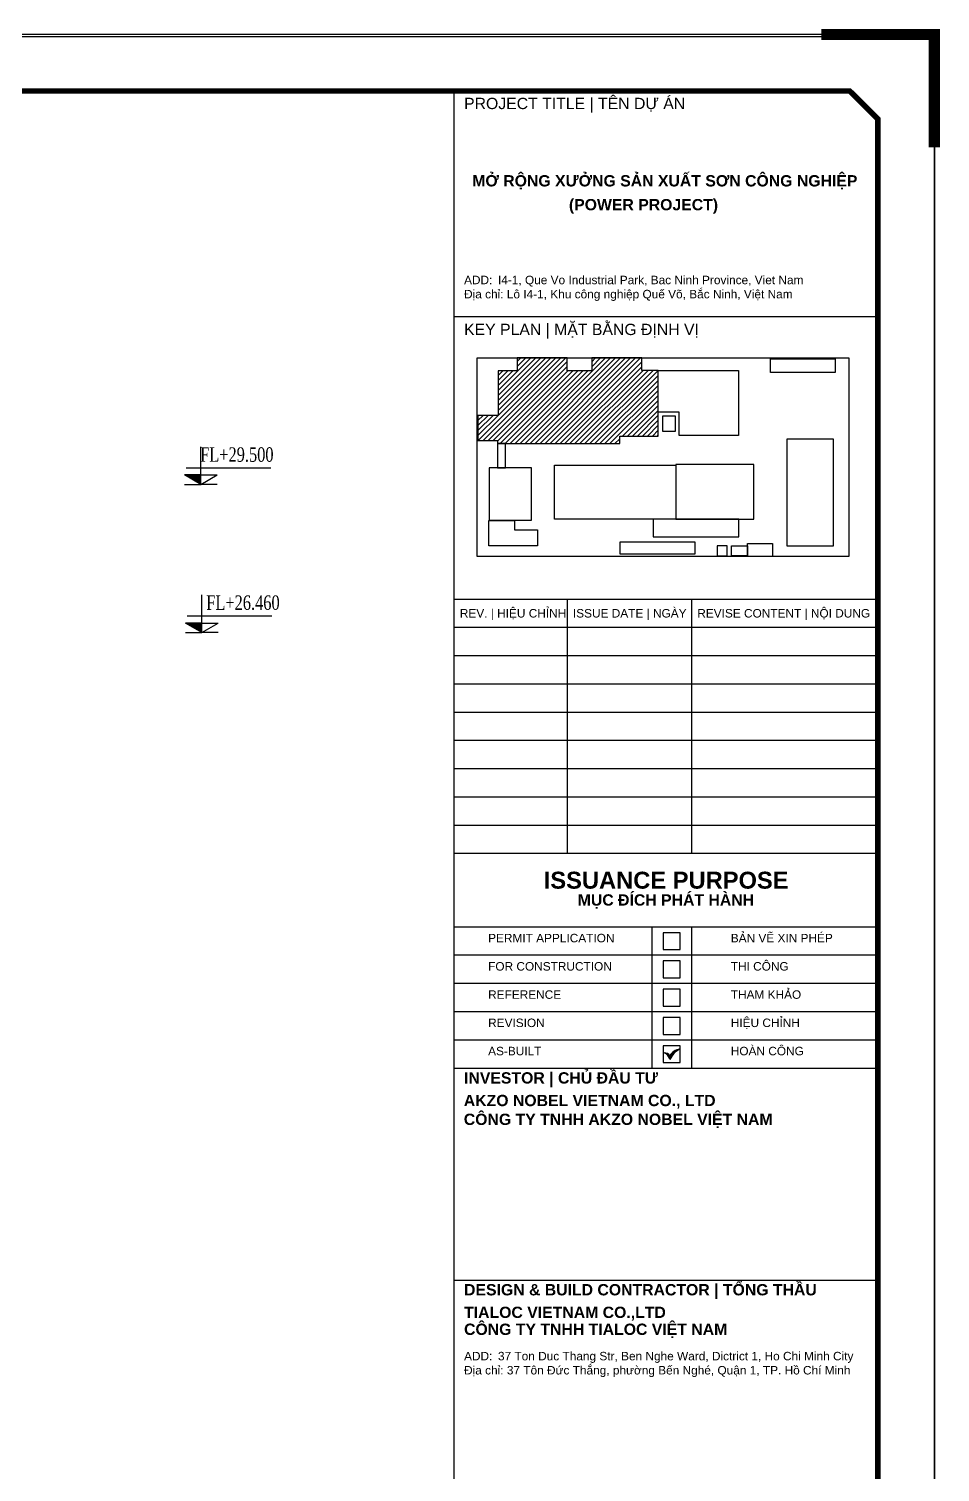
# Model space of a CAD drawing. Header units: inches. Extents: x 340055 to 349452, y -34649 to -30845.
# Drawn here: x 348814.3 to 349001.2, y -32056.7 to -31760.4 of the extents above; entities that cross this region are included whole.
import ezdxf

# ---------------------------------------------------------------- set-up
doc = ezdxf.new("R2010")
doc.units = ezdxf.units.IN
doc.header["$MEASUREMENT"] = 0
for name, color, linetype in [('250', 250, 'Continuous'), ('3', 3, 'Continuous'), ('NET IN', 3, 'Continuous')]:
    doc.layers.add(name, color=color, linetype=linetype)
for name, color, linetype, lineweight in [('TL-TIILE BLOCK A2$0$TL-TITLE BLOCK - TEXT @ 1', 7, 'Continuous', 25), ('TL-TIILE BLOCK A2$0$TL-TITLE BLOCK 1', 7, 'Continuous', 50), ('TL-TIILE BLOCK A2$0$TL-TITLE BLOCK 2', 7, 'Continuous', 25), ('TL-TITLE BLOCK - TEXT', 7, 'Continuous', 25)]:
    doc.layers.add(name, color=color, linetype=linetype, lineweight=lineweight)
doc.styles.add('TL-TIILE BLOCK A2$0$MEP-TEXT T.BLOCK 1', font='arial.ttf', dxfattribs={"height": 1.5})
doc.styles.add('TL-TIILE BLOCK A2$0$MEP-TEXT T.BLOCK 2', font='arial.ttf')
doc.styles.add('TL-TIILE BLOCK A2$0$MEP-TEXT T.BLOCK 3', font='arial.ttf', dxfattribs={"height": 3})
doc.styles.add('vntimeh.shx', font='vntimeh.shx', dxfattribs={"width": 0.8, "bigfont": 'bigfont.shx'})

# ---------------------------------------------------------------- blocks, each defined once
blk = doc.blocks.new('cos')
at = {"color": 8}
for p, q in [((0, -3.638e-12), (0, 7.823783655652018)), ((-3, 3.488615369999024), (14.51668894264718, 3.488615369999024)), ((0, 1.988615369999024), (-3.387532140011899, 1.988615369999024)), ((0, -3.638e-12), (-3.387532140011899, 1.988615369999024)), ((0, 1.988615369999024), (3.387532140011899, 1.988615369999024)), ((0, -3.638e-12), (3.387532140011899, 1.988615369999024))]:
    blk.add_line(p, q, dxfattribs=at)
at = {"color": 4}
for p in [(-3.387532140011899, -3.638e-12), (3.387532140011899, -3.638e-12)]:
    blk.add_line(p, (0, 0), dxfattribs=at)
at = {"color": 8}
blk.add_solid([(0, -3.638e-12), (-3.387532140011899, 1.988615369999024), (0, 1.988615369999024)], dxfattribs=at)
at = {"layer": '3', "color": 3, "style": 'vntimeh.shx', "width": 0.75}
blk.add_attdef('DSD', (1.319797220785403, 4.728717404534109), '', height=3, dxfattribs=at)
blk = doc.blocks.new('kt kien truc 1')
at = {"layer": 'TL-TIILE BLOCK A2$0$TL-TITLE BLOCK 2'}
h = blk.add_hatch(color=256, dxfattribs=at)
edge = h.paths.add_edge_path(flags=0)
edge.add_arc((549.2139918450921, 238.0123342127508), 2.366782411324562, 97.45215675905098, 148.1980778255848, ccw=False)
edge.add_arc((550.6404515332106, 237.0086335589203), 3.77234239109412, 117.3554627199894, 155.6927561452269)
edge.add_arc((545.3434936211415, 238.0292343677957), 1.933709643236496, 15.97547494096757, 63.33892493670959)
edge.add_arc((546.0383090538016, 238.1769748931256), 1.589796122815128, 42.920130800001516, 83.757719073408, ccw=False)
at = {"layer": 'TL-TITLE BLOCK - TEXT', "ltscale": 5}
h = blk.add_hatch(dxfattribs=at)
h.set_pattern_fill('ANSI31', color=252, scale=5)
h.set_pattern_definition([(45, (0.6056589822655951, 1.008431430836026), (-0.4419417382415922, 0.4419417382415922), [])])
h.paths.add_polyline_path([(545.1177861023643, 360.5188746352139), (542.2223066576844, 360.5188746352139), (542.2223066576844, 362.7441854701592), (533.3820605613091, 362.7441854701592), (533.3820605613091, 360.489272985706), (528.9963997413324, 360.489272985706), (528.9963997413324, 362.7441854701592), (520.1529842012496, 362.7441854701592), (520.1529842012496, 360.489272985706), (516.807868826867, 360.489272985706), (516.807868826867, 352.5540765176358), (513.2383765987797, 352.5560307979113), (513.2383765987797, 348.1560257390624), (516.7033966225081, 348.1560257390624), (516.7033984195259, 347.5972761715466), (538.3249932594535, 347.5972761715466), (538.3249932594535, 348.9171593409388), (545.1177861023643, 348.9171593409388)])
at = {"layer": 'Defpoints', "color": 8}
blk.add_lwpolyline([(0, 0), (594, 0), (594, 420), (0, 420)], close=True, dxfattribs=at)
at = {"layer": 'Defpoints', "color": 8, "const_width": 2}
blk.add_lwpolyline([(594, 400), (594, 420), (574, 420)], dxfattribs=at)
at = {"layer": 'TL-TIILE BLOCK A2$0$TL-TITLE BLOCK 1', "const_width": 1}
blk.add_lwpolyline([(20, 10), (579, 10), (584, 15), (584, 405), (579, 410), (20, 410), (15, 405), (15, 15)], close=True, dxfattribs=at)
at = {"layer": 'TL-TIILE BLOCK A2$0$TL-TITLE BLOCK 2'}
for p, q in [((509, 410), (509, 10)), ((584, 370), (509, 370)), ((584, 320), (509, 320)), ((584, 320), (509, 320)), ((529, 320), (529, 275)), ((551, 320), (551, 275)), ((584, 315), (509, 315)), ((584, 310), (509, 310)), ((584, 305), (509, 305)), ((584, 300), (509, 300)), ((584, 295), (509, 295)), ((584, 290), (509, 290)), ((584, 285), (509, 285)), ((584, 280), (509, 280)), ((584, 275), (509, 275)), ((584, 262), (509, 262)), ((544, 262), (544, 237)), ((551, 262), (551, 237)), ((584, 257), (509, 257)), ((584, 252), (509, 252)), ((584, 247), (509, 247)), ((584, 242), (509, 242)), ((509, 237), (584, 237)), ((509, 199.5), (584, 199.5))]:
    blk.add_line(p, q, dxfattribs=at)
for points in [[(549, 261), (546, 261), (546, 258), (549, 258)], [(549, 256), (546, 256), (546, 253), (549, 253)], [(549, 251), (546, 251), (546, 248), (549, 248)], [(549, 246), (546, 246), (546, 243), (549, 243)], [(549, 241), (546, 241), (546, 238), (549, 238)]]:
    blk.add_lwpolyline(points, close=True, dxfattribs=at)
for centre, radius, start, end in [((550.6404515332106, 237.0086335589203), 3.77234239109412, 117.3554627231242, 155.6927561454837), ((549.2139918450921, 238.0123342127508), 2.366782411324562, 97.45215675719368, 148.1980778286963), ((546.0383090538016, 238.1769748931256), 1.589796122815128, 42.92013079818864, 83.7577190750383), ((545.3434936211415, 238.0292343677957), 1.933709643236496, 15.975474942857, 63.33892493793503)]:
    blk.add_arc(centre, radius, start, end, dxfattribs=at)
at = {"layer": 'TL-TITLE BLOCK - TEXT'}
for points in [[(513.0843749086725, 362.7441854701592), (578.8247749086495, 362.7441854701592), (578.8247749086495, 327.5695950043512), (513.0843749086725, 327.5695950043512)], [(565.0197749086492, 362.5901854701592), (576.4597749086479, 362.5901854701592), (576.4597749086479, 360.1701854701591), (565.0197749086492, 360.1701854701591)], [(545.9193340437341, 352.4767265426361), (548.1417643045697, 352.4767265426361), (548.1417643045697, 349.709275947921), (545.9193340437341, 349.709275947921)], [(518.1422005906679, 347.597173416777), (516.7033938057248, 347.597173416777), (516.7033938057248, 343.2695654701594), (518.1422005906679, 343.2695654701594)], [(567.9435752685094, 348.4325254701591), (576.1077749086489, 348.4325254701591), (576.1077749086489, 329.4465254701593), (567.9435752685094, 329.4465254701593)], [(522.740003228113, 343.2695654701594), (515.200189953488, 343.2695654701594), (515.200189953488, 334.0295654701595), (522.740003228113, 334.0295654701595)], [(526.7742643045694, 343.7691515726769), (548.2183425899239, 343.7691515726769), (548.2183425899239, 334.1771854262329), (526.7742643045694, 334.1771854262329)], [(548.2175679407246, 334.1771854262329), (562.0211425900561, 334.1771854262329), (562.0211425900561, 343.8571738350647), (548.2175679407246, 343.8571738350647)], [(544.2583425900357, 331.0971854701579), (559.3833309549555, 331.0971854701579), (559.3833309549555, 334.1771854701587), (544.2583425900357, 334.1771854701587)], [(538.3955244535391, 330.1801447864741), (551.595524453538, 330.1801447864741), (551.595524453538, 327.9801447864742), (538.3955244535391, 327.9801447864742)], [(560.9277521888798, 329.8858654701592), (565.3277521888795, 329.8858654701592), (565.3277521888795, 327.5978654701591), (560.9277521888798, 327.5978654701591)], [(557.3258380792267, 329.4927254701596), (555.557225030585, 329.4927254701596), (555.557225030585, 327.7241124215179), (557.3258380792267, 327.7241124215179)], [(558.0677521888811, 329.4927254701596), (560.9277521888798, 329.4927254701596), (560.9277521888798, 327.6858654701596), (558.0677521888811, 327.6858654701596)]]:
    blk.add_lwpolyline(points, close=True, dxfattribs=at)
for points in [[(545.1177861023643, 360.5188746352139), (542.2223066576844, 360.5188746352139), (542.2223066576844, 362.7441854701592), (533.3820605613091, 362.7441854701592), (533.3820605613091, 360.489272985706), (528.9963997413324, 360.489272985706), (528.9963997413324, 362.7441854701592), (520.1529842012496, 362.7441854701592), (520.1529842012496, 360.489272985706), (516.807868826867, 360.489272985706), (516.807868826867, 352.5540765176358), (513.2383765987797, 352.5560307979113), (513.2383765987797, 348.1560257390624), (516.7033966225081, 348.1560257390624), (516.7033984195259, 347.5972761715466), (538.3249932594535, 347.5972761715466), (538.3249932594535, 348.9171593409388), (545.1177861023643, 348.9171593409388), (545.1177861023643, 360.5188746352139)], [(545.1177861023643, 360.5188746352139), (559.3417941812022, 360.5188746352139), (559.3417941812022, 349.0275254910659), (548.8609472751341, 349.0275254910659), (548.8609472751341, 353.1412935113785), (545.1177861023643, 353.1412935113785), (545.1177861023643, 360.5188746352139)], [(515.1896699635508, 333.9601523785545), (519.6860387102242, 333.9601523785545), (519.6792643045683, 332.2911254701596), (523.7696699635508, 332.2924454701592), (523.7696699635508, 329.4927254701556), (515.1896699635508, 329.4927254701556), (515.1896699635508, 333.9601523785545), (515.1896699635508, 333.9601523785545)]]:
    blk.add_lwpolyline(points, dxfattribs=at)
at = {"layer": 'TL-TIILE BLOCK A2$0$TL-TITLE BLOCK - TEXT @ 1', "attachment_point": 1}
for s, width, heights, insert, char_height, style in [('PROJECT TITLE | TÊN DỰ ÁN', 66.54820784047115, [0], (510.7830321226938, 408.7947269506867), 2, 'TL-TIILE BLOCK A2$0$MEP-TEXT T.BLOCK 2'), ('\\pi0.50923;{\\fArial|b1|i0|c0|p34;MỞ RỘNG XƯỞNG SẢN XUẤT SƠN CÔNG NGHIỆP}', 68.8383701581688, [0], (511.7206365273505, 395.1045713495096), 2, 'TL-TIILE BLOCK A2$0$MEP-TEXT T.BLOCK 3'), ('\\pi0.50924;{\\fArial|b1|i0|c0|p34;(POWER PROJECT)}', 32.16893061262726, [0], (528.8229266895269, 390.8801033829131), 2, 'TL-TIILE BLOCK A2$0$MEP-TEXT T.BLOCK 3'), ('ADD:^II4-1, Que Vo Industrial Park, Bac Ninh Province, Viet Nam ', 66.54820784047115, [0], (510.7830321226938, 377.2947269506867), 1.5, 'TL-TIILE BLOCK A2$0$MEP-TEXT T.BLOCK 1'), ('Địa chỉ: Lô I4-1, Khu công nghiệp Quế Võ, Bắc Ninh, Việt Nam', 66.54820784047115, [0], (510.7830321226938, 374.7947269506867), 1.5, 'TL-TIILE BLOCK A2$0$MEP-TEXT T.BLOCK 1'), ('KEY PLAN | MẶT BẰNG ĐỊNH VỊ', 66.54820784047115, [0], (510.7830321226938, 368.7947269506867), 2, 'TL-TIILE BLOCK A2$0$MEP-TEXT T.BLOCK 2'), ('REV. | HIỆU CHỈNH', 37.61800927431796, [0], (510.0384513858444, 318.2947269506867), 1.5, 'TL-TIILE BLOCK A2$0$MEP-TEXT T.BLOCK 1'), ('ISSUE DATE | NGÀY', 37.61800927431796, [0], (530.0384513858444, 318.2947269506867), 1.5, 'TL-TIILE BLOCK A2$0$MEP-TEXT T.BLOCK 1'), ('REVISE CONTENT | NỘI DUNG', 37.61800927431796, [0], (552.0384513858444, 318.2947269506867), 1.5, 'TL-TIILE BLOCK A2$0$MEP-TEXT T.BLOCK 1'), ('\\pi11.8638;{\\fArial|b1|i0|c0|p34;ISSUANCE PURPOSE}', 66.54820784047115, [0], (513.0139460923456, 271.7947269506867), 3, 'TL-TIILE BLOCK A2$0$MEP-TEXT T.BLOCK 3'), ('\\pi17.8812;{\\fArial|b1|i0|c0|p34;MỤC ĐÍCH PHÁT HÀNH}', 66.54820784047115, [0], (513.0139460923456, 267.7947269506867), 2, 'TL-TIILE BLOCK A2$0$MEP-TEXT T.BLOCK 2'), ('PERMIT APPLICATION ', 44.99455841291456, [0], (515.0384513858444, 260.7947269506867), 1.5, 'TL-TIILE BLOCK A2$0$MEP-TEXT T.BLOCK 1'), ('BẢN VẼ XIN PHÉP', 44.99455841291456, [0], (557.9686990590562, 260.7947269506867), 1.5, 'TL-TIILE BLOCK A2$0$MEP-TEXT T.BLOCK 1'), ('FOR CONSTRUCTION', 44.99455841291456, [0], (515.0384513858444, 255.7947269506867), 1.5, 'TL-TIILE BLOCK A2$0$MEP-TEXT T.BLOCK 1'), ('THI CÔNG', 44.99455841291456, [0], (557.9686990590562, 255.7947269506867), 1.5, 'TL-TIILE BLOCK A2$0$MEP-TEXT T.BLOCK 1'), ('REFERENCE ', 44.99455841291456, [0], (515.0384513858444, 250.7947269506867), 1.5, 'TL-TIILE BLOCK A2$0$MEP-TEXT T.BLOCK 1'), ('THAM KHẢO', 44.99455841291456, [0], (557.9686990590562, 250.7947269506867), 1.5, 'TL-TIILE BLOCK A2$0$MEP-TEXT T.BLOCK 1'), ('REVISION', 44.99455841291456, [1.552182810368349], (515.0384513858444, 245.7947269506867), 1.5, 'TL-TIILE BLOCK A2$0$MEP-TEXT T.BLOCK 1'), ('HIỆU CHỈNH', 44.99455841291456, [1.552182810368349], (557.9686990590562, 245.7947269506867), 1.5, 'TL-TIILE BLOCK A2$0$MEP-TEXT T.BLOCK 1'), ('AS-BUILT ', 44.99455841291456, [0], (515.0384513858444, 240.7947269506867), 1.5, 'TL-TIILE BLOCK A2$0$MEP-TEXT T.BLOCK 1'), ('HOÀN CÔNG', 44.99455841291456, [0], (557.9686990590562, 240.7947269506867), 1.5, 'TL-TIILE BLOCK A2$0$MEP-TEXT T.BLOCK 1'), ('{\\fArial|b1|i0|c0|p34;INVESTOR | CHỦ ĐẦU TƯ}', 66.54820784047115, [0], (510.7830321226938, 236.2947269506867), 2, 'TL-TIILE BLOCK A2$0$MEP-TEXT T.BLOCK 2'), ('\\pi5.64586;{\\fArial|b1|i0|c0|p34;AKZO NOBEL VIETNAM CO., LTD\\PCÔNG TY TNHH AKZO NOBEL VIỆT NAM}', 66.54820784047115, [0], (505.0884846016852, 232.2947269506867), 2, 'TL-TIILE BLOCK A2$0$MEP-TEXT T.BLOCK 2'), ('{\\fArial|b1|i0|c0|p34;DESIGN & BUILD CONTRACTOR | TỔNG THẦU}', 66.54820784047115, [0], (510.7830321226938, 198.7947269506867), 2, 'TL-TIILE BLOCK A2$0$MEP-TEXT T.BLOCK 2'), ('{\\fArial|b1|i0|c0|p34;TIALOC VIETNAM CO.,LTD}', 66.54820784047115, [0], (510.7830321226938, 194.7947269506867), 2, 'TL-TIILE BLOCK A2$0$MEP-TEXT T.BLOCK 2'), ('{\\fArial|b1|i0|c0|p34;CÔNG TY TNHH TIALOC VIỆT NAM}', 66.54820784047115, [0], (510.7830321226938, 191.7947269506867), 2, 'TL-TIILE BLOCK A2$0$MEP-TEXT T.BLOCK 2'), ('ADD:^I37 Ton Duc Thang Str, Ben Nghe Ward, Dictrict 1, Ho Chi Minh City ', 70.45687128427289, [0], (510.7830321226938, 186.7947269506867), 1.5, 'TL-TIILE BLOCK A2$0$MEP-TEXT T.BLOCK 1'), ('Địa chỉ: 37 Tôn Đức Thắng, phường Bến Nghé, Quận 1, TP. Hồ Chí Minh', 70.52201450814073, [0], (510.7830321226938, 184.2947269506867), 1.5, 'TL-TIILE BLOCK A2$0$MEP-TEXT T.BLOCK 1')]:
    blk.add_mtext_dynamic_manual_height_columns(s, width=width, gutter_width=15, heights=heights, dxfattribs=dict(at, insert=insert, char_height=char_height, style=style))

msp = doc.modelspace()

# ---------------------------------------------------------------- linework, layer by layer
at = {"layer": 'NET IN'}
msp.add_lwpolyline([(348311.2497209122, -31762.02215064174), (349000.029587692, -31762.02215064174), (349000.029587692, -32248.62270448991), (348311.2497209122, -32248.62270448991)], close=True, dxfattribs=at)

# ---------------------------------------------------------------- block references
at = {"layer": '250'}
ref = msp.add_blockref('cos', (348849.5227070501, -31853.98529369218), dxfattribs=dict(at, xscale=0.98876953125, yscale=0.98876953125, zscale=0.98876953125))
ref.add_attrib('DSD', 'FL+29.500', (348849.396244918, -31849.30968200067), dxfattribs={"layer": '3', "color": 3, "height": 2.966308593750001, "style": 'vntimeh.shx', "width": 0.75})
ref = msp.add_blockref('cos', (348849.7174078017, -31884.38192381544), dxfattribs=dict(at, xscale=0.98876953125, yscale=0.98876953125, zscale=0.98876953125))
ref.add_attrib('DSD', 'FL+26.460', (348850.650341596, -31879.70631212389), dxfattribs={"layer": '3', "color": 3, "height": 2.966308593750001, "style": 'vntimeh.shx', "width": 0.75})
at = {"layer": '3', "xscale": 1.159562065285868, "yscale": 1.159562065285868, "zscale": 1.159562065285868}
msp.add_blockref('kt kien truc 1', (348311.2497448827, -32248.62270448991), dxfattribs=at)

doc.saveas('drawing.dxf')
